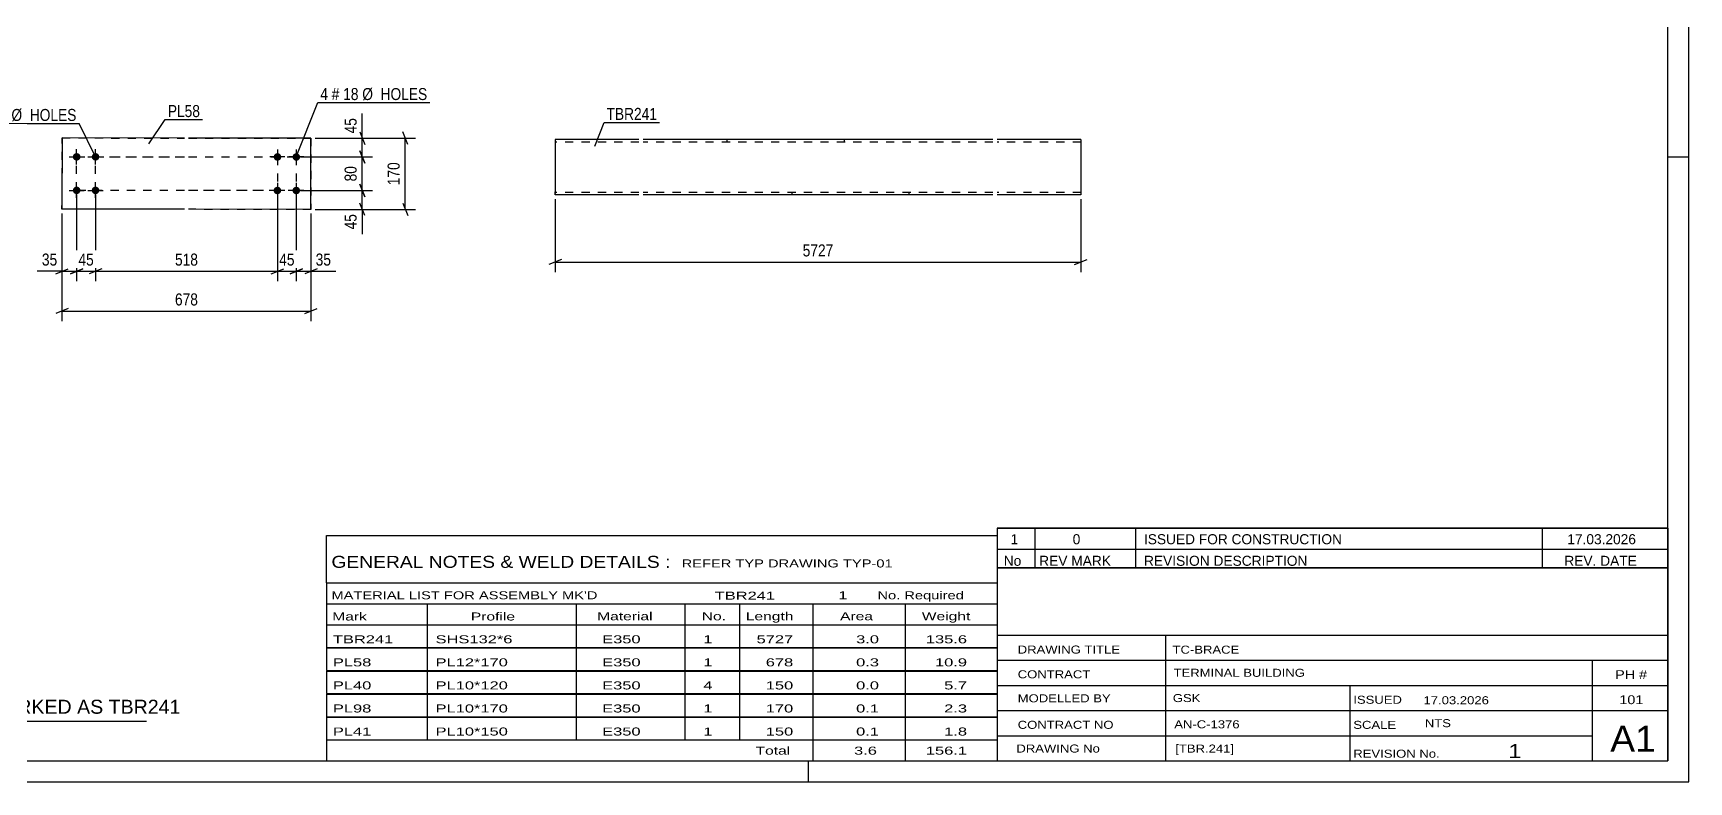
# Model space of a CAD drawing. Header units: millimetres. Extents: x 0 to 594, y 0 to 420.
# Drawn here: x 199 to 594, y 0 to 178.6 of the extents above; entities that cross this region are included whole.
import ezdxf

# ---------------------------------------------------------------- set-up
doc = ezdxf.new("R2010")
doc.units = ezdxf.units.MM
doc.linetypes.add('DXK_LINE_DOT2', pattern=[3.9198, 1.9599, -1.9599])
doc.styles.add('Arial', font='ARIAL.TTF', dxfattribs={"height": 0.2})
doc.styles.add('Arial Narrow', font='ARIALN.TTF', dxfattribs={"height": 0.2})

# ---------------------------------------------------------------- blocks, each defined once
blk = doc.blocks.new('Unknown-580874701-1129')
at = {"color": 5, "linetype": 'Continuous'}
for p, q in [((594, 0), (594, 420)), ((589, 5), (589, 415)), ((594, 149), (589, 149)), ((5, 5), (589, 5)), ((384, 0), (384, 5)), ((0, 0), (594, 0))]:
    blk.add_line(p, q, dxfattribs=at)
blk = doc.blocks.new('Bolt-580874701-1256 - 1220')
at = {"linetype": 'Continuous'}
for points in [[(208.81, 148.41), (208.67, 148.55), (208.57, 148.7), (208.5, 148.88), (208.47, 149.07), (208.48, 149.25), (208.53, 149.44), (208.62, 149.6), (208.74, 149.75), (208.88, 149.87), (209.05, 149.95), (209.23, 150), (209.42, 150.01), (209.61, 149.98), (209.78, 149.91), (209.94, 149.81), (210.07, 149.68), (210.18, 149.52), (210.24, 149.34), (210.27, 149.16), (210.26, 148.97), (210.21, 148.79), (210.13, 148.62), (210.01, 148.47), (209.86, 148.36), (209.69, 148.27), (209.51, 148.22), (209.32, 148.21), (209.14, 148.24), (208.96, 148.31)], [(213.31, 148.41), (213.17, 148.54), (213.07, 148.7), (213, 148.88), (212.97, 149.06), (212.98, 149.25), (213.03, 149.43), (213.12, 149.6), (213.24, 149.75), (213.38, 149.87), (213.55, 149.95), (213.73, 150), (213.92, 150.01), (214.11, 149.98), (214.28, 149.91), (214.44, 149.81), (214.57, 149.68), (214.68, 149.52), (214.74, 149.34), (214.77, 149.16), (214.76, 148.97), (214.71, 148.79), (214.63, 148.62), (214.51, 148.47), (214.36, 148.35), (214.19, 148.27), (214.01, 148.22), (213.82, 148.21), (213.64, 148.24), (213.46, 148.31)], [(208.8, 140.41), (208.67, 140.55), (208.57, 140.7), (208.5, 140.88), (208.47, 141.07), (208.48, 141.25), (208.53, 141.44), (208.61, 141.6), (208.73, 141.75), (208.88, 141.87), (209.05, 141.95), (209.23, 142), (209.42, 142.01), (209.6, 141.98), (209.78, 141.91), (209.94, 141.81), (210.07, 141.68), (210.17, 141.52), (210.24, 141.34), (210.27, 141.16), (210.26, 140.97), (210.21, 140.79), (210.12, 140.62), (210, 140.47), (209.86, 140.36), (209.69, 140.27), (209.51, 140.22), (209.32, 140.21), (209.13, 140.24), (208.96, 140.31)], [(213.3, 140.41), (213.17, 140.54), (213.07, 140.7), (213, 140.88), (212.97, 141.06), (212.98, 141.25), (213.03, 141.43), (213.11, 141.6), (213.23, 141.75), (213.38, 141.87), (213.55, 141.95), (213.73, 142), (213.92, 142.01), (214.1, 141.98), (214.28, 141.91), (214.44, 141.81), (214.57, 141.68), (214.67, 141.52), (214.74, 141.34), (214.77, 141.16), (214.76, 140.97), (214.71, 140.79), (214.62, 140.62), (214.5, 140.47), (214.36, 140.35), (214.19, 140.27), (214.01, 140.22), (213.82, 140.21), (213.63, 140.24), (213.46, 140.31)]]:
    blk.add_hatch(color=1, dxfattribs=at).paths.add_polyline_path(points)
at = {"color": 1, "linetype": 'Continuous'}
for p, q in [((209.37, 147.31), (209.37, 150.91)), ((213.87, 147.31), (213.87, 150.91)), ((207.57, 149.11), (211.17, 149.11)), ((212.07, 149.11), (215.67, 149.11)), ((209.37, 139.31), (209.37, 142.91)), ((213.87, 139.31), (213.87, 142.91)), ((207.57, 141.11), (211.17, 141.11)), ((212.07, 141.11), (215.67, 141.11))]:
    blk.add_line(p, q, dxfattribs=at)
blk = doc.blocks.new('Bolt-580874701-1261 - 1220')
at = {"linetype": 'Continuous'}
for points in [[(256.7, 148.38), (256.57, 148.52), (256.47, 148.68), (256.4, 148.85), (256.37, 149.04), (256.38, 149.22), (256.43, 149.41), (256.52, 149.57), (256.64, 149.72), (256.78, 149.84), (256.95, 149.92), (257.13, 149.97), (257.32, 149.98), (257.51, 149.95), (257.68, 149.88), (257.84, 149.78), (257.97, 149.65), (258.07, 149.49), (258.14, 149.31), (258.17, 149.13), (258.16, 148.94), (258.11, 148.76), (258.03, 148.59), (257.91, 148.45), (257.76, 148.33), (257.59, 148.24), (257.41, 148.19), (257.22, 148.18), (257.04, 148.21), (256.86, 148.28)], [(261.2, 148.38), (261.07, 148.51), (260.97, 148.67), (260.9, 148.85), (260.87, 149.03), (260.88, 149.22), (260.93, 149.4), (261.02, 149.57), (261.14, 149.72), (261.28, 149.84), (261.45, 149.92), (261.63, 149.97), (261.82, 149.98), (262.01, 149.95), (262.18, 149.88), (262.34, 149.78), (262.47, 149.65), (262.57, 149.49), (262.64, 149.31), (262.67, 149.13), (262.66, 148.94), (262.61, 148.76), (262.53, 148.59), (262.41, 148.44), (262.26, 148.32), (262.09, 148.24), (261.91, 148.19), (261.72, 148.18), (261.54, 148.21), (261.36, 148.28)], [(256.7, 140.38), (256.57, 140.52), (256.47, 140.68), (256.4, 140.85), (256.37, 141.04), (256.38, 141.22), (256.43, 141.41), (256.51, 141.57), (256.63, 141.72), (256.78, 141.84), (256.95, 141.92), (257.13, 141.97), (257.32, 141.98), (257.5, 141.95), (257.68, 141.88), (257.84, 141.78), (257.97, 141.65), (258.07, 141.49), (258.14, 141.31), (258.17, 141.13), (258.16, 140.94), (258.11, 140.76), (258.02, 140.59), (257.9, 140.45), (257.76, 140.33), (257.59, 140.24), (257.41, 140.19), (257.22, 140.18), (257.03, 140.21), (256.86, 140.28)], [(261.2, 140.38), (261.07, 140.51), (260.97, 140.67), (260.9, 140.85), (260.87, 141.03), (260.88, 141.22), (260.93, 141.4), (261.01, 141.57), (261.13, 141.72), (261.28, 141.84), (261.45, 141.92), (261.63, 141.97), (261.82, 141.98), (262, 141.95), (262.18, 141.88), (262.34, 141.78), (262.47, 141.65), (262.57, 141.49), (262.64, 141.31), (262.67, 141.13), (262.66, 140.94), (262.61, 140.76), (262.52, 140.59), (262.4, 140.44), (262.26, 140.32), (262.09, 140.24), (261.91, 140.19), (261.72, 140.18), (261.53, 140.21), (261.36, 140.28)]]:
    blk.add_hatch(color=1, dxfattribs=at).paths.add_polyline_path(points)
at = {"color": 1, "linetype": 'Continuous'}
for p, q in [((257.27, 150.88), (257.27, 147.28)), ((261.77, 150.88), (261.77, 147.28)), ((259.07, 149.08), (255.47, 149.08)), ((263.57, 149.08), (259.97, 149.08)), ((257.27, 142.88), (257.27, 139.28)), ((261.77, 142.88), (261.77, 139.28)), ((259.07, 141.08), (255.47, 141.08)), ((263.57, 141.08), (259.97, 141.08))]:
    blk.add_line(p, q, dxfattribs=at)
blk = doc.blocks.new('Part-580874701-1276 - 1220')
at = {"color": 2, "linetype": 'Continuous'}
for p, q in [((205.88, 153.61), (205.87, 136.61)), ((205.88, 153.61), (205.88, 153.61)), ((235.07, 153.6), (205.88, 153.61)), ((265.27, 153.58), (236.07, 153.59)), ((265.27, 153.58), (265.27, 153.58)), ((265.27, 136.58), (265.27, 153.58)), ((205.87, 136.61), (205.87, 136.61)), ((235.07, 136.6), (205.87, 136.61)), ((265.27, 136.58), (236.07, 136.59)), ((265.27, 136.58), (265.27, 136.58))]:
    blk.add_line(p, q, dxfattribs=at)
at = {"color": 7, "linetype": 'DXK_LINE_DOT2'}
for p, q in [((205.87, 136.61), (205.88, 153.61)), ((205.88, 153.61), (235.07, 153.6)), ((236.07, 153.59), (265.27, 153.58)), ((265.27, 153.58), (265.27, 136.58)), ((235.07, 136.6), (205.87, 136.61)), ((265.27, 136.58), (236.07, 136.59))]:
    blk.add_line(p, q, dxfattribs=at)
blk = doc.blocks.new('Part-580874701-1478 - 1462')
at = {"color": 2, "linetype": 'Continuous'}
for p, q in [((343.52, 153.21), (323.52, 153.21)), ((323.52, 153.21), (323.52, 152.01)), ((323.52, 152.01), (323.52, 140.75)), ((427.96, 153.21), (344.52, 153.21)), ((448.96, 153.21), (428.96, 153.21)), ((448.96, 153.21), (448.96, 153.12)), ((448.96, 153.12), (448.96, 152.01)), ((448.96, 152.01), (448.96, 140.01)), ((323.52, 140.1), (323.52, 140.75)), ((323.52, 140.01), (323.52, 140.1)), ((343.52, 140.01), (323.52, 140.01)), ((427.96, 140.01), (344.52, 140.01)), ((448.96, 140.01), (428.96, 140.01))]:
    blk.add_line(p, q, dxfattribs=at)
at = {"color": 7, "linetype": 'DXK_LINE_DOT2'}
for p, q in [((343.52, 152.61), (323.52, 152.61)), ((427.96, 152.61), (344.52, 152.61)), ((364.52, 153.21), (364.52, 152.61)), ((392.44, 153.21), (392.44, 152.61)), ((448.96, 152.61), (428.96, 152.61)), ((448.96, 152.86), (448.96, 152.01)), ((323.52, 140.75), (323.52, 140.36)), ((323.52, 140.61), (323.52, 140.66)), ((343.52, 140.61), (323.52, 140.61)), ((427.96, 140.61), (344.52, 140.61)), ((380.04, 140.01), (380.04, 140.61)), ((407.96, 140.01), (407.96, 140.61)), ((448.96, 140.61), (428.96, 140.61)), ((448.96, 140.66), (448.96, 140.75)), ((448.96, 140.61), (448.96, 140.66)), ((448.96, 140.61), (448.96, 140.66))]:
    blk.add_line(p, q, dxfattribs=at)
blk = doc.blocks.new('Rectangle-580874701-1446 - 1220')
at = {"color": 1, "linetype": 'DXK_LINE_DOT2'}
for p, q in [((209.37, 149.11), (235.07, 149.1)), ((209.37, 141.11), (209.37, 149.11)), ((236.07, 149.09), (261.77, 149.08)), ((261.77, 149.08), (261.77, 141.08)), ((235.07, 141.1), (209.37, 141.11)), ((261.77, 141.08), (236.07, 141.09))]:
    blk.add_line(p, q, dxfattribs=at)
blk = doc.blocks.new('Rectangle-580874701-1435 - 1220')
at = {"color": 1, "linetype": 'DXK_LINE_DOT2'}
for p, q in [((213.87, 149.11), (235.07, 149.1)), ((213.87, 141.11), (213.87, 149.11)), ((236.07, 149.09), (257.27, 149.08)), ((257.27, 149.08), (257.27, 141.08)), ((235.07, 141.1), (213.87, 141.11)), ((257.27, 141.08), (236.07, 141.09))]:
    blk.add_line(p, q, dxfattribs=at)
blk = doc.blocks.new('StraightDimension-580874701-1280 - 1220')
at = {"color": 7, "linetype": 'Continuous'}
for p, q in [((276.91, 142.58), (278.11, 139.58)), ((262.77, 141.08), (279.91, 141.08)), ((277.51, 136.58), (277.51, 141.08)), ((266.27, 136.58), (279.91, 136.58)), ((278.11, 135.08), (276.91, 138.08))]:
    blk.add_line(p, q, dxfattribs=at)
at = {"color": 0}
blk.add_wipeout([(276.76, 136.05), (272.56, 136.05), (272.56, 131.2), (276.76, 131.2)], dxfattribs=at)
at = {"color": 7, "linetype": 'Continuous'}
blk.add_line((277.51, 136.58), (277.51, 130.67), dxfattribs=at)
blk.add_line((277.51, 136.58), (277.51, 130.67), dxfattribs=at)
at = {"color": 3, "style": 'Arial Narrow'}
blk.add_text('45', height=2.863, rotation=90.0002, dxfattribs=at).set_placement((276.16, 131.8))
blk = doc.blocks.new('StraightDimension-580874701-1420 - 1220')
at = {"color": 7, "linetype": 'Continuous'}
for p, q in [((209.37, 140.11), (209.37, 119.42)), ((205.87, 135.61), (205.87, 119.42)), ((204.37, 121.22), (207.37, 122.42)), ((205.87, 121.82), (209.37, 121.82)), ((210.87, 122.42), (207.87, 121.22))]:
    blk.add_line(p, q, dxfattribs=at)
at = {"color": 0}
blk.add_wipeout([(205.34, 122.57), (205.34, 126.77), (200.48, 126.77), (200.48, 122.57)], dxfattribs=at)
at = {"color": 7, "linetype": 'Continuous'}
blk.add_line((205.87, 121.82), (199.96, 121.82), dxfattribs=at)
blk.add_line((205.87, 121.82), (199.96, 121.82), dxfattribs=at)
at = {"color": 3, "style": 'Arial Narrow'}
blk.add_text('35', height=2.863, dxfattribs=at).set_placement((201.08, 123.17))
blk = doc.blocks.new('StraightDimension-580874701-1292 - 1220')
at = {"color": 7, "linetype": 'Continuous'}
for p, q in [((276.91, 150.58), (278.11, 147.58)), ((262.77, 149.08), (279.91, 149.08)), ((277.51, 141.08), (277.51, 149.08)), ((278.11, 139.58), (276.91, 142.58)), ((262.77, 141.08), (279.91, 141.08))]:
    blk.add_line(p, q, dxfattribs=at)
at = {"color": 0}
blk.add_wipeout([(276.76, 147.51), (272.56, 147.51), (272.56, 142.65), (276.76, 142.65)], dxfattribs=at)
at = {"color": 3, "style": 'Arial Narrow'}
blk.add_text('80', height=2.863, rotation=90.0002, dxfattribs=at).set_placement((276.16, 143.25))
blk = doc.blocks.new('StraightDimension-580874701-1301 - 1220')
at = {"color": 7, "linetype": 'Continuous'}
for p, q in [((276.91, 155.08), (278.11, 152.08)), ((266.27, 153.58), (279.91, 153.58)), ((278.11, 147.58), (276.91, 150.58)), ((277.51, 149.08), (277.51, 153.58)), ((262.77, 149.08), (279.91, 149.08))]:
    blk.add_line(p, q, dxfattribs=at)
at = {"color": 0}
blk.add_wipeout([(276.76, 158.96), (272.56, 158.96), (272.56, 154.1), (276.76, 154.1)], dxfattribs=at)
at = {"color": 7, "linetype": 'Continuous'}
blk.add_line((277.51, 153.58), (277.51, 159.48), dxfattribs=at)
blk.add_line((277.51, 153.58), (277.51, 159.48), dxfattribs=at)
at = {"color": 3, "style": 'Arial Narrow'}
blk.add_text('45', height=2.863, rotation=90.0002, dxfattribs=at).set_placement((276.16, 154.7))
blk = doc.blocks.new('StraightDimension-580874701-1384 - 1220')
at = {"color": 7, "linetype": 'Continuous'}
for p, q in [((205.87, 135.61), (205.87, 109.91)), ((265.27, 135.58), (265.27, 109.91)), ((207.37, 112.91), (204.37, 111.71)), ((205.87, 112.31), (265.27, 112.31)), ((263.77, 111.71), (266.77, 112.91))]:
    blk.add_line(p, q, dxfattribs=at)
at = {"color": 0}
blk.add_wipeout([(238.91, 113.06), (238.91, 117.26), (232.22, 117.26), (232.22, 113.06)], dxfattribs=at)
at = {"color": 3, "style": 'Arial Narrow'}
blk.add_text('678', height=2.863, dxfattribs=at).set_placement((232.82, 113.66))
blk = doc.blocks.new('StraightDimension-580874701-1389 - 1220')
at = {"color": 7, "linetype": 'Continuous'}
for p, q in [((261.77, 140.08), (261.77, 119.42)), ((265.27, 135.58), (265.27, 119.42)), ((260.27, 121.22), (263.27, 122.42)), ((261.77, 121.82), (265.27, 121.82)), ((266.77, 122.42), (263.77, 121.22))]:
    blk.add_line(p, q, dxfattribs=at)
at = {"color": 0}
blk.add_wipeout([(270.65, 122.57), (270.65, 126.77), (265.79, 126.77), (265.79, 122.57)], dxfattribs=at)
at = {"color": 7, "linetype": 'Continuous'}
blk.add_line((265.27, 121.82), (271.17, 121.82), dxfattribs=at)
blk.add_line((265.27, 121.82), (271.17, 121.82), dxfattribs=at)
at = {"color": 3, "style": 'Arial Narrow'}
blk.add_text('35', height=2.863, dxfattribs=at).set_placement((266.39, 123.17))
blk = doc.blocks.new('StraightDimension-580874701-1395 - 1220')
at = {"color": 7, "linetype": 'Continuous'}
for p, q in [((257.27, 140.08), (257.27, 119.42)), ((261.77, 140.08), (261.77, 119.42)), ((255.77, 121.22), (258.77, 122.42)), ((257.27, 121.82), (261.77, 121.82)), ((263.27, 122.42), (260.27, 121.22))]:
    blk.add_line(p, q, dxfattribs=at)
at = {"color": 0}
blk.add_wipeout([(261.95, 122.57), (261.95, 126.77), (257.09, 126.77), (257.09, 122.57)], dxfattribs=at)
at = {"color": 3, "style": 'Arial Narrow'}
blk.add_text('45', height=2.863, dxfattribs=at).set_placement((257.69, 123.17))
blk = doc.blocks.new('StraightDimension-580874701-1404 - 1220')
at = {"color": 7, "linetype": 'Continuous'}
for p, q in [((213.87, 140.11), (213.87, 119.42)), ((257.27, 140.08), (257.27, 119.42)), ((215.37, 122.42), (212.37, 121.22)), ((213.87, 121.82), (257.27, 121.82)), ((255.77, 121.22), (258.77, 122.42))]:
    blk.add_line(p, q, dxfattribs=at)
at = {"color": 0}
blk.add_wipeout([(238.91, 122.57), (238.91, 126.77), (232.23, 126.77), (232.23, 122.57)], dxfattribs=at)
at = {"color": 3, "style": 'Arial Narrow'}
blk.add_text('518', height=2.863, dxfattribs=at).set_placement((232.83, 123.17))
blk = doc.blocks.new('StraightDimension-580874701-1412 - 1220')
at = {"color": 7, "linetype": 'Continuous'}
for p, q in [((209.37, 140.11), (209.37, 119.42)), ((213.87, 140.11), (213.87, 119.42)), ((207.87, 121.22), (210.87, 122.42)), ((209.37, 121.82), (213.87, 121.82)), ((215.37, 122.42), (212.37, 121.22))]:
    blk.add_line(p, q, dxfattribs=at)
at = {"color": 0}
blk.add_wipeout([(214.05, 122.57), (214.05, 126.77), (209.19, 126.77), (209.19, 122.57)], dxfattribs=at)
at = {"color": 3, "style": 'Arial Narrow'}
blk.add_text('45', height=2.863, dxfattribs=at).set_placement((209.79, 123.17))
blk = doc.blocks.new('StraightDimension-580874701-1427 - 1220')
at = {"color": 7, "linetype": 'Continuous'}
for p, q in [((288.37, 152.08), (287.17, 155.08)), ((266.27, 153.58), (290.17, 153.58)), ((287.77, 136.58), (287.77, 153.58)), ((266.27, 136.58), (290.17, 136.58)), ((287.17, 138.08), (288.37, 135.08))]:
    blk.add_line(p, q, dxfattribs=at)
at = {"color": 0}
blk.add_wipeout([(287.02, 148.42), (282.82, 148.42), (282.82, 141.74), (287.02, 141.74)], dxfattribs=at)
at = {"color": 3, "style": 'Arial Narrow'}
blk.add_text('170', height=2.863, rotation=90.0002, dxfattribs=at).set_placement((286.42, 142.34))
blk = doc.blocks.new('StraightDimension-580874701-1485 - 1462')
at = {"color": 7, "linetype": 'Continuous'}
for p, q in [((323.52, 139.01), (323.52, 121.61)), ((448.96, 139.01), (448.96, 121.61)), ((325.02, 124.61), (322.02, 123.41)), ((323.52, 124.01), (448.96, 124.01)), ((447.46, 123.41), (450.46, 124.61))]:
    blk.add_line(p, q, dxfattribs=at)
at = {"color": 0}
blk.add_wipeout([(390.5, 124.76), (390.5, 128.96), (381.98, 128.96), (381.98, 124.76)], dxfattribs=at)
at = {"color": 3, "style": 'Arial Narrow'}
blk.add_text('5727', height=2.863, dxfattribs=at).set_placement((382.58, 125.36))
blk = doc.blocks.new('Unknown-580874701-4406')
at = {"color": 7, "linetype": 'Continuous'}
for p, q in [((429, 60.55), (589, 60.55)), ((589, 60.55), (429, 60.55)), ((429, 60.55), (429, 55.55)), ((438, 60.55), (438, 55.55)), ((462, 60.55), (462, 55.55)), ((559, 60.55), (559, 55.55)), ((589, 60.55), (589, 55.55)), ((429, 55.55), (589, 55.55)), ((429, 55.55), (429, 51.05)), ((429, 55.55), (589, 55.55)), ((438, 55.55), (438, 51.05)), ((462, 55.55), (462, 51.05)), ((559, 55.55), (559, 51.05)), ((589, 55.55), (589, 51.05)), ((589, 51.05), (429, 51.05))]:
    blk.add_line(p, q, dxfattribs=at)
at = {"color": 7, "linetype": 'Continuous', "style": 'Arial Narrow'}
for s, height, width, p in [('1', 2.39, 1.196471, (432.16, 56.7)), ('0', 2.39, 1.196471, (447, 56.7)), ('ISSUED FOR CONSTRUCTION', 2.3861, 1.196471, (464, 56.7)), ('17.03.2026', 2.386, 1.196471, (565, 56.7)), ('No', 2.386, 1.2, (430.54, 51.55)), ('REV MARK', 2.386, 1.2, (439, 51.55)), ('REVISION DESCRIPTION', 2.3861, 1.2, (464, 51.55)), ('REV. DATE', 2.386, 1.2, (564.28, 51.55))]:
    blk.add_text(s, height=height, dxfattribs=dict(at, width=width)).set_placement(p)
blk = doc.blocks.new('Unknown-580874701-4405')
at = {"color": 7, "linetype": 'Continuous'}
for p, q in [((429, 51.05), (429, 5)), ((429, 51.05), (589, 51.05)), ((589, 51), (589, 5)), ((429, 35), (589, 35)), ((469.14, 35), (469.14, 5)), ((429, 29), (589, 29)), ((571, 5.05), (571, 29.05)), ((429, 23), (589, 23)), ((513.14, 23), (513.14, 5)), ((429, 17), (589, 17)), ((429, 11), (571, 11)), ((429, 5), (589, 5))]:
    blk.add_line(p, q, dxfattribs=at)
at = {"color": 7, "style": 'Arial Narrow'}
for s, height, width, p in [('DRAWING TITLE', 1.9089, 1.425378, (433.88, 30.61)), ('TC-BRACE', 1.909, 1.425378, (470.81, 30.59)), ('CONTRACT', 1.909, 1.425378, (433.88, 24.71)), ('TERMINAL BUILDING', 1.9089, 1.425378, (471.06, 25.07)), ('MODELLED BY', 1.9089, 1.425378, (433.88, 18.98)), ('GSK', 1.909, 1.425378, (470.88, 19.04)), ('ISSUED', 1.909, 1.425378, (513.94, 18.64)), ('17.03.2026', 1.909, 1.425378, (530.69, 18.52)), ('CONTRACT NO', 1.9089, 1.425378, (433.88, 12.66)), ('AN-C-1376', 1.909, 1.425378, (471.23, 12.78)), ('SCALE', 1.909, 1.425378, (513.94, 12.65)), ('A1', 6.204, 1.25, (575.24, 7.2)), ('DRAWING No', 1.909, 1.425378, (433.56, 7)), ('[TBR.241]', 1.909, 1.425378, (471.46, 6.99)), ('1', 3.34, 1.5, (550.91, 5.68)), ('REVISION No.', 1.9089, 1.425378, (513.94, 5.77))]:
    blk.add_text(s, height=height, dxfattribs=dict(at, width=width)).set_placement(p)
at = {"color": 7, "linetype": 'Continuous', "style": 'Arial Narrow'}
for s, height, width, p in [('PH #', 2.1, 1.42538, (576.4, 24.55)), ('101', 2.1, 1.42538, (577.41, 18.55)), ('NTS', 1.909, 1.425378, (531, 13.05))]:
    blk.add_text(s, height=height, dxfattribs=dict(at, width=width)).set_placement(p)
blk = doc.blocks.new('Unknown-580874701-4407')
at = {"color": 7, "linetype": 'Continuous'}
for p, q in [((269, 58.75), (429, 58.75)), ((269, 47.5), (269, 58.75)), ((429, 58.75), (429, 47.5)), ((269, 47.5), (429, 47.5)), ((269, 47.5), (269, 42.5)), ((429, 47.5), (429, 42.5)), ((269, 42.5), (429, 42.5)), ((269, 42.5), (269, 37.5)), ((293, 42.5), (293, 37.5)), ((328.5, 42.5), (328.5, 37.5)), ((354.5, 42.5), (354.5, 37.5)), ((367.5, 42.5), (367.5, 37.5)), ((385, 42.5), (385, 37.5)), ((407, 42.5), (407, 37.5)), ((429, 42.5), (429, 37.5)), ((269, 37.5), (429, 37.5)), ((269, 37.45), (269, 32.05)), ((269, 37.45), (429, 37.45)), ((293, 37.5), (293, 32)), ((328.5, 37.5), (328.5, 32)), ((354.5, 37.5), (354.5, 32)), ((367.5, 37.5), (367.5, 32)), ((385, 37.5), (385, 32)), ((407, 37.5), (407, 32)), ((429, 37.45), (429, 32.05)), ((269, 32.05), (429, 32.05)), ((269, 31.95), (269, 26.55)), ((269, 31.95), (429, 31.95)), ((293, 32), (293, 26.5)), ((328.5, 32), (328.5, 26.5)), ((354.5, 32), (354.5, 26.5)), ((367.5, 32), (367.5, 26.5)), ((385, 32), (385, 26.5)), ((407, 32), (407, 26.5)), ((429, 31.95), (429, 26.55)), ((269, 26.55), (429, 26.55)), ((269, 26.45), (269, 21.05)), ((269, 26.45), (429, 26.45)), ((293, 26.5), (293, 21)), ((328.5, 26.5), (328.5, 21)), ((354.5, 26.5), (354.5, 21)), ((367.5, 26.5), (367.5, 21)), ((385, 26.5), (385, 21)), ((407, 26.5), (407, 21)), ((429, 26.45), (429, 21.05)), ((269, 21.05), (429, 21.05)), ((269, 20.95), (269, 15.55)), ((269, 20.95), (429, 20.95)), ((293, 21), (293, 15.5)), ((328.5, 21), (328.5, 15.5)), ((354.5, 21), (354.5, 15.5)), ((367.5, 21), (367.5, 15.5)), ((385, 21), (385, 15.5)), ((407, 21), (407, 15.5)), ((429, 20.95), (429, 15.55)), ((269, 15.55), (429, 15.55)), ((269, 15.45), (269, 10.05)), ((269, 15.45), (429, 15.45)), ((293, 15.5), (293, 10)), ((328.5, 15.5), (328.5, 10)), ((354.5, 15.5), (354.5, 10)), ((367.5, 15.5), (367.5, 10)), ((385, 15.5), (385, 10)), ((407, 15.5), (407, 10)), ((429, 15.45), (429, 10.05)), ((269, 10.05), (429, 10.05)), ((269, 10), (429, 10)), ((269, 10), (269, 5)), ((385, 10), (385, 5)), ((407, 10), (407, 5)), ((429, 10), (429, 5)), ((269, 5), (429, 5))]:
    blk.add_line(p, q, dxfattribs=at)
at = {"color": 7, "style": 'Arial Narrow'}
for s, height, width, p in [('GENERAL NOTES & WELD DETAILS :', 2.8633, 1.4, (270.15, 51.06)), ('REFER TYP DRAWING TYP-01', 1.9089, 1.6, (353.7, 51.16)), ("MATERIAL LIST FOR ASSEMBLY MK'D", 1.9089, 1.6, (270.15, 43.56)), ('TBR241', 1.909, 1.794707, (361.59, 43.47)), ('1', 1.91, 1.794707, (391.08, 43.56)), ('No. Required', 1.9089, 1.6, (400.41, 43.56)), ('Mark', 1.909, 1.7, (270.34, 38.5)), ('Profile', 1.909, 1.7, (303.41, 38.5)), ('Material', 1.909, 1.7, (333.54, 38.56)), ('No.', 1.909, 1.7, (358.5, 38.56)), ('Length', 1.909, 1.7, (369, 38.56)), ('Area', 1.909, 1.7, (391.5, 38.56)), ('Weight', 1.909, 1.7, (411, 38.56))]:
    blk.add_text(s, height=height, dxfattribs=dict(at, width=width)).set_placement(p)
at = {"color": 7, "linetype": 'Continuous', "style": 'Arial Narrow'}
for s, height, width, p in [('TBR241', 1.909, 1.794707, (270.5, 33.06)), ('SHS132*6', 1.909, 1.794707, (295, 33.06)), ('E350', 1.909, 1.794707, (334.74, 33.06)), ('1', 1.91, 1.794707, (358.86, 33.06)), ('5727', 1.909, 1.794707, (371.58, 33.06)), ('3.0', 1.909, 1.794707, (395.32, 33.06)), ('135.6', 1.909, 1.794707, (411.96, 33.06)), ('PL58', 1.909, 1.794707, (270.5, 27.56)), ('PL12*170', 1.909, 1.794707, (295, 27.56)), ('E350', 1.909, 1.794707, (334.74, 27.56)), ('1', 1.91, 1.794707, (358.86, 27.56)), ('678', 1.909, 1.794707, (373.77, 27.56)), ('0.3', 1.909, 1.794707, (395.32, 27.56)), ('10.9', 1.909, 1.794707, (414.14, 27.56)), ('PL40', 1.909, 1.794707, (270.5, 22.06)), ('PL10*120', 1.909, 1.794707, (295, 22.06)), ('E350', 1.909, 1.794707, (334.74, 22.06)), ('4', 1.91, 1.794707, (358.86, 22.06)), ('150', 1.909, 1.794707, (373.77, 22.06)), ('0.0', 1.909, 1.794707, (395.32, 22.06)), ('5.7', 1.909, 1.794707, (416.33, 22.06)), ('PL98', 1.909, 1.794707, (270.5, 16.56)), ('PL10*170', 1.909, 1.794707, (295, 16.56)), ('E350', 1.909, 1.794707, (334.74, 16.56)), ('1', 1.91, 1.794707, (358.86, 16.56)), ('170', 1.909, 1.794707, (373.77, 16.56)), ('0.1', 1.909, 1.794707, (395.32, 16.56)), ('2.3', 1.909, 1.794707, (416.33, 16.56)), ('PL41', 1.909, 1.794707, (270.5, 11.06)), ('PL10*150', 1.909, 1.794707, (295, 11.06)), ('E350', 1.909, 1.794707, (334.74, 11.06)), ('1', 1.91, 1.794707, (358.86, 11.06)), ('150', 1.909, 1.794707, (373.77, 11.06)), ('0.1', 1.909, 1.794707, (395.32, 11.06)), ('1.8', 1.909, 1.794707, (416.33, 11.06)), ('Total', 1.909, 1.7, (371.33, 6.5)), ('3.6', 1.909, 1.794707, (394.83, 6.5)), ('156.1', 1.909, 1.794707, (411.96, 6.5))]:
    blk.add_text(s, height=height, dxfattribs=dict(at, width=width)).set_placement(p)
blk = doc.blocks.new('Unknown-580874701-4408')
at = {"color": 7, "linetype": 'Continuous'}
blk.add_line((156, 14.5), (226, 14.5), dxfattribs=at)
at = {"color": 7, "style": 'Arial'}
blk.add_text('ONE-TCH-BRACE MARKED AS TBR241', height=3.3428, dxfattribs=at).set_placement((147.99, 16.25))
blk = doc.blocks.new('Mark-580874701-1251 - 1220')
at = {"color": 0}
blk.add_wipeout([(185.62, 157.67), (185.62, 160.67), (183.8, 160.67), (183.8, 157.67)], dxfattribs=at)
blk.add_wipeout([(185.62, 157.67), (185.62, 160.67), (183.8, 160.67), (183.8, 157.67)], dxfattribs=at)
blk.add_wipeout([(188.35, 157.67), (188.35, 160.67), (186.52, 160.67), (186.52, 157.67)], dxfattribs=at)
blk.add_wipeout([(188.35, 157.67), (188.35, 160.67), (186.52, 160.67), (186.52, 157.67)], dxfattribs=at)
at = {"color": 3, "style": 'Arial Narrow'}
blk.add_text('4', height=2.86, dxfattribs=at).set_placement((183.8, 157.67))
at = {"color": 0}
blk.add_wipeout([(192.91, 157.67), (192.91, 160.67), (189.25, 160.67), (189.25, 157.67)], dxfattribs=at)
blk.add_wipeout([(192.91, 157.67), (192.91, 160.67), (189.25, 160.67), (189.25, 157.67)], dxfattribs=at)
at = {"color": 3, "style": 'Arial Narrow'}
blk.add_text('#', height=2.86, dxfattribs=at).set_placement((186.52, 157.67))
at = {"color": 0}
blk.add_wipeout([(209.34, 157.67), (209.34, 160.67), (193.81, 160.67), (193.81, 157.67)], dxfattribs=at)
blk.add_wipeout([(209.34, 157.67), (209.34, 160.67), (193.81, 160.67), (193.81, 157.67)], dxfattribs=at)
at = {"color": 7, "linetype": 'Continuous'}
for p in [(183.2, 157.07), (213.87, 149.11)]:
    blk.add_line(p, (209.94, 157.07), dxfattribs=at)
at = {"color": 3, "style": 'Arial Narrow'}
for s, p in [('18', (189.25, 157.67)), ('Ø  HOLES', (193.81, 157.67))]:
    blk.add_text(s, height=2.863, dxfattribs=at).set_placement(p)
blk = doc.blocks.new('Mark-580874701-1272 - 1220')
at = {"color": 0}
blk.add_wipeout([(238.8, 158.6), (238.8, 161.6), (231.12, 161.6), (231.12, 158.6)], dxfattribs=at)
blk.add_wipeout([(238.8, 158.6), (238.8, 161.6), (231.12, 161.6), (231.12, 158.6)], dxfattribs=at)
at = {"color": 30, "linetype": 'Continuous'}
for p, q in [((226.55, 152.21), (230.52, 158)), ((230.52, 158), (239.4, 158))]:
    blk.add_line(p, q, dxfattribs=at)
at = {"color": 3, "style": 'Arial Narrow'}
blk.add_text('PL58', height=2.863, dxfattribs=at).set_placement((231.12, 158.6))
blk = doc.blocks.new('Mark-580874701-1257 - 1220')
at = {"color": 0}
blk.add_wipeout([(269.32, 162.66), (269.32, 165.66), (267.49, 165.66), (267.49, 162.66)], dxfattribs=at)
blk.add_wipeout([(269.32, 162.66), (269.32, 165.66), (267.49, 165.66), (267.49, 162.66)], dxfattribs=at)
at = {"color": 7, "linetype": 'Continuous'}
blk.add_line((261.77, 149.08), (266.89, 162.06), dxfattribs=at)
at = {"color": 0}
blk.add_wipeout([(272.05, 162.66), (272.05, 165.66), (270.22, 165.66), (270.22, 162.66)], dxfattribs=at)
blk.add_wipeout([(272.05, 162.66), (272.05, 165.66), (270.22, 165.66), (270.22, 162.66)], dxfattribs=at)
at = {"color": 3, "style": 'Arial Narrow'}
blk.add_text('4', height=2.86, dxfattribs=at).set_placement((267.49, 162.66))
at = {"color": 0}
blk.add_wipeout([(276.6, 162.66), (276.6, 165.66), (272.95, 165.66), (272.95, 162.66)], dxfattribs=at)
blk.add_wipeout([(276.6, 162.66), (276.6, 165.66), (272.95, 165.66), (272.95, 162.66)], dxfattribs=at)
at = {"color": 3, "style": 'Arial Narrow'}
blk.add_text('#', height=2.86, dxfattribs=at).set_placement((270.22, 162.66))
at = {"color": 0}
blk.add_wipeout([(293.03, 162.66), (293.03, 165.66), (277.5, 165.66), (277.5, 162.66)], dxfattribs=at)
blk.add_wipeout([(293.03, 162.66), (293.03, 165.66), (277.5, 165.66), (277.5, 162.66)], dxfattribs=at)
at = {"color": 7, "linetype": 'Continuous'}
blk.add_line((266.89, 162.06), (293.63, 162.06), dxfattribs=at)
at = {"color": 3, "style": 'Arial Narrow'}
for s, p in [('18', (272.95, 162.66)), ('Ø  HOLES', (277.5, 162.66))]:
    blk.add_text(s, height=2.863, dxfattribs=at).set_placement(p)
blk = doc.blocks.new('Mark-580874701-1474 - 1462')
at = {"color": 0}
blk.add_wipeout([(347.84, 157.92), (347.84, 160.92), (335.78, 160.92), (335.78, 157.92)], dxfattribs=at)
blk.add_wipeout([(347.84, 157.92), (347.84, 160.92), (335.78, 160.92), (335.78, 157.92)], dxfattribs=at)
at = {"color": 30, "linetype": 'Continuous'}
for p, q in [((332.96, 151.67), (335.18, 157.32)), ((335.18, 157.32), (348.44, 157.32))]:
    blk.add_line(p, q, dxfattribs=at)
at = {"color": 3, "style": 'Arial Narrow'}
blk.add_text('TBR241', height=2.863, dxfattribs=at).set_placement((335.78, 157.92))

msp = doc.modelspace()

# ---------------------------------------------------------------- block references
for name in ['Unknown-580874701-1129', 'Part-580874701-1276 - 1220', 'Bolt-580874701-1256 - 1220', 'Bolt-580874701-1261 - 1220', 'Part-580874701-1478 - 1462', 'Rectangle-580874701-1446 - 1220', 'Rectangle-580874701-1435 - 1220', 'Unknown-580874701-4406', 'Unknown-580874701-4407', 'Unknown-580874701-4405', 'Unknown-580874701-4408']:
    msp.add_blockref(name, (0, 0))

# ---------------------------------------------------------------- next in the draw order: block references
for name in ['Mark-580874701-1251 - 1220', 'Mark-580874701-1272 - 1220', 'Mark-580874701-1474 - 1462', 'StraightDimension-580874701-1280 - 1220', 'StraightDimension-580874701-1420 - 1220', 'StraightDimension-580874701-1485 - 1462']:
    msp.add_blockref(name, (0, 0))

# ---------------------------------------------------------------- next in the draw order: block references
for name in ['StraightDimension-580874701-1292 - 1220', 'StraightDimension-580874701-1384 - 1220']:
    msp.add_blockref(name, (0, 0))

# ---------------------------------------------------------------- next in the draw order: block references
for name in ['StraightDimension-580874701-1301 - 1220', 'StraightDimension-580874701-1389 - 1220']:
    msp.add_blockref(name, (0, 0))

# ---------------------------------------------------------------- next in the draw order: block references
for name in ['StraightDimension-580874701-1427 - 1220', 'StraightDimension-580874701-1395 - 1220']:
    msp.add_blockref(name, (0, 0))

# ---------------------------------------------------------------- next in the draw order: block references
for name in ['Mark-580874701-1257 - 1220', 'StraightDimension-580874701-1404 - 1220']:
    msp.add_blockref(name, (0, 0))

# ---------------------------------------------------------------- next in the draw order: block references
msp.add_blockref('StraightDimension-580874701-1412 - 1220', (0, 0))

doc.saveas('drawing.dxf')
